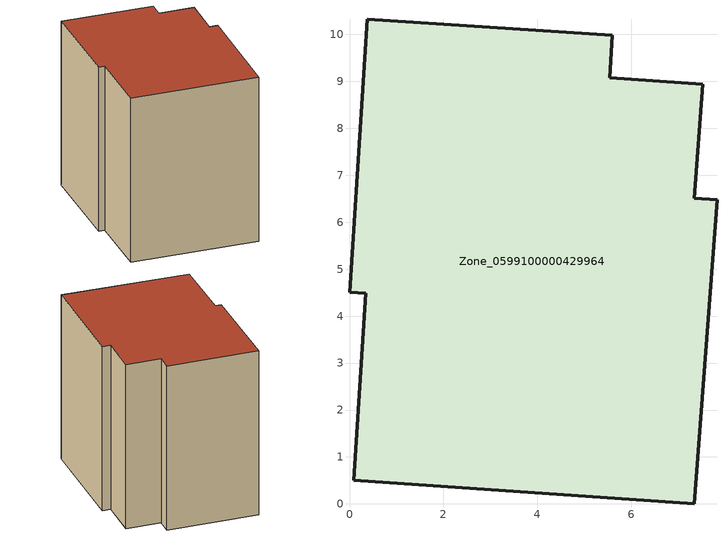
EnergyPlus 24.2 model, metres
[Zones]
Zone_0599100000429964
 floor ground (C_G): 7.83,6.48 7.35,0 0.09,0.51 0.34,4.49 0,4.51 0.38,10.33 5.6,9.98 5.54,9.08 7.52,8.94 7.34,6.51 z7.46
 wall outside (C_F): 5.54,9.08 5.6,9.98 0.38,10.33 0,4.51 0.34,4.49 0.09,0.51 7.35,0 7.83,6.48 7.34,6.51 7.52,8.94 5.54,9.08 z7.46:17.27
 roof outside (C_R): 7.34,6.51 7.52,8.94 5.54,9.08 5.6,9.98 0.38,10.33 0,4.51 0.34,4.49 0.09,0.51 7.35,0 7.83,6.48 z17.27
[BUILDING]
Pand.0599100000429964: North Axis=0; Terrain=City; Loads Convergence Tolerance Value=0.04; Temperature Convergence Tolerance Value=0.4; Solar Distribution=FullExterior; Maximum Number of Warmup Days=25; Minimum Number of Warmup Days=1
[Site:Location]
Rotterdam.The.Hague.AP_ZH_NLD Design_Conditions: Latitude=51.96; Longitude=4.45; Time Zone=1; Elevation=-4.5
[SITE:GROUNDTEMPERATURE:BUILDINGSURFACE]
18, 18, 18, 18, 18, 18, 18, 18, 18, 18, 18, 18
[MATERIAL] Thermal Absorptance=0.9; Solar Absorptance=0.7; Visible Absorptance=0.7
Name | Roughness | Thickness | Conductivity | Density | Specific Heat
G.TI.2006-2014 | MediumSmooth | 0.15 | 0.06 | 540 | 1210
F.TI.2006-2014 | Rough | 0.3 | 0.12 | 1920 | 840
R.TI.2006-2014 | MediumRough | 0.2 | 0.08 | 1500 | 1000
[CONSTRUCTION]
C_G: G.TI.2006-2014
C_F: F.TI.2006-2014
C_R: R.TI.2006-2014
[ZONE]
Zone_0599100000429964: Type=1; Multiplier=1; Ceiling Height=Autocalculate; Volume=Autocalculate; Floor Area=autocalculate; Part of Total Floor Area=Yes
[ZONEINFILTRATION:DESIGNFLOWRATE]
Infil_Zone_0599100000429964: Zone or ZoneList or Space or SpaceList=Zone_0599100000429964; Schedule=AlwaysOn; Design Flow Rate Calculation Method=Flow/Area; Flow Rate per Floor Area=0.0015; Constant Term Coefficient=1; Temperature Term Coefficient=0; Velocity Term Coefficient=0; Velocity Squared Term Coefficient=0
[HVACTEMPLATE:ZONE:IDEALLOADSAIRSYSTEM]
Zone_0599100000429964: Maximum Heating Supply Air Temperature=50; Minimum Cooling Supply Air Temperature=13; Maximum Heating Supply Air Humidity Ratio=0.0156; Minimum Cooling Supply Air Humidity Ratio=0.0077; Heating Limit=NoLimit; Cooling Limit=NoLimit; Dehumidification Control Type=ConstantSensibleHeatRatio; Cooling Sensible Heat Ratio=0.7; Dehumidification Setpoint=60; Humidification Control Type=None; Humidification Setpoint=30; Outdoor Air Method=None; Outdoor Air Flow Rate per Person=0.00944; Outdoor Air Flow Rate per Zone Floor Area=0; Outdoor Air Flow Rate per Zone=0; Demand Controlled Ventilation Type=None; Outdoor Air Economizer Type=NoEconomizer; Heat Recovery Type=None; Sensible Heat Recovery Effectiveness=0.7; Latent Heat Recovery Effectiveness=0.65
[ZONECONTROL:THERMOSTAT]
ThermostatControl_Zone_0599100000429964: Zone or ZoneList=Zone_0599100000429964; Control Type Schedule=DualSetpointControlType; Control 1=Thermostat_Zone_0599100000429964; Temperature Difference Between Cutout And Setpoint=0
[THERMOSTATSETPOINT:DUALSETPOINT]
Thermostat_Zone_0599100000429964: Heating Setpoint Temperature Schedule=HeatingSetpoint_Zone_0599100000429964; Cooling Setpoint Temperature Schedule=CoolingSetpoint_Zone_0599100000429964
[SCHEDULE:COMPACT]
HeatingSetpoint_Zone_0599100000429964: Through: 12/31, For: AllDays, Until: 24:00, 21
CoolingSetpoint_Zone_0599100000429964: Through: 12/31, For: AllDays, Until: 24:00, 24
DualSetpointControlType: Through: 12/31, For: AllDays, Until: 24:00, 4
AlwaysOn: Through: 12/31, For: AllDays, Until: 24:00, 1
